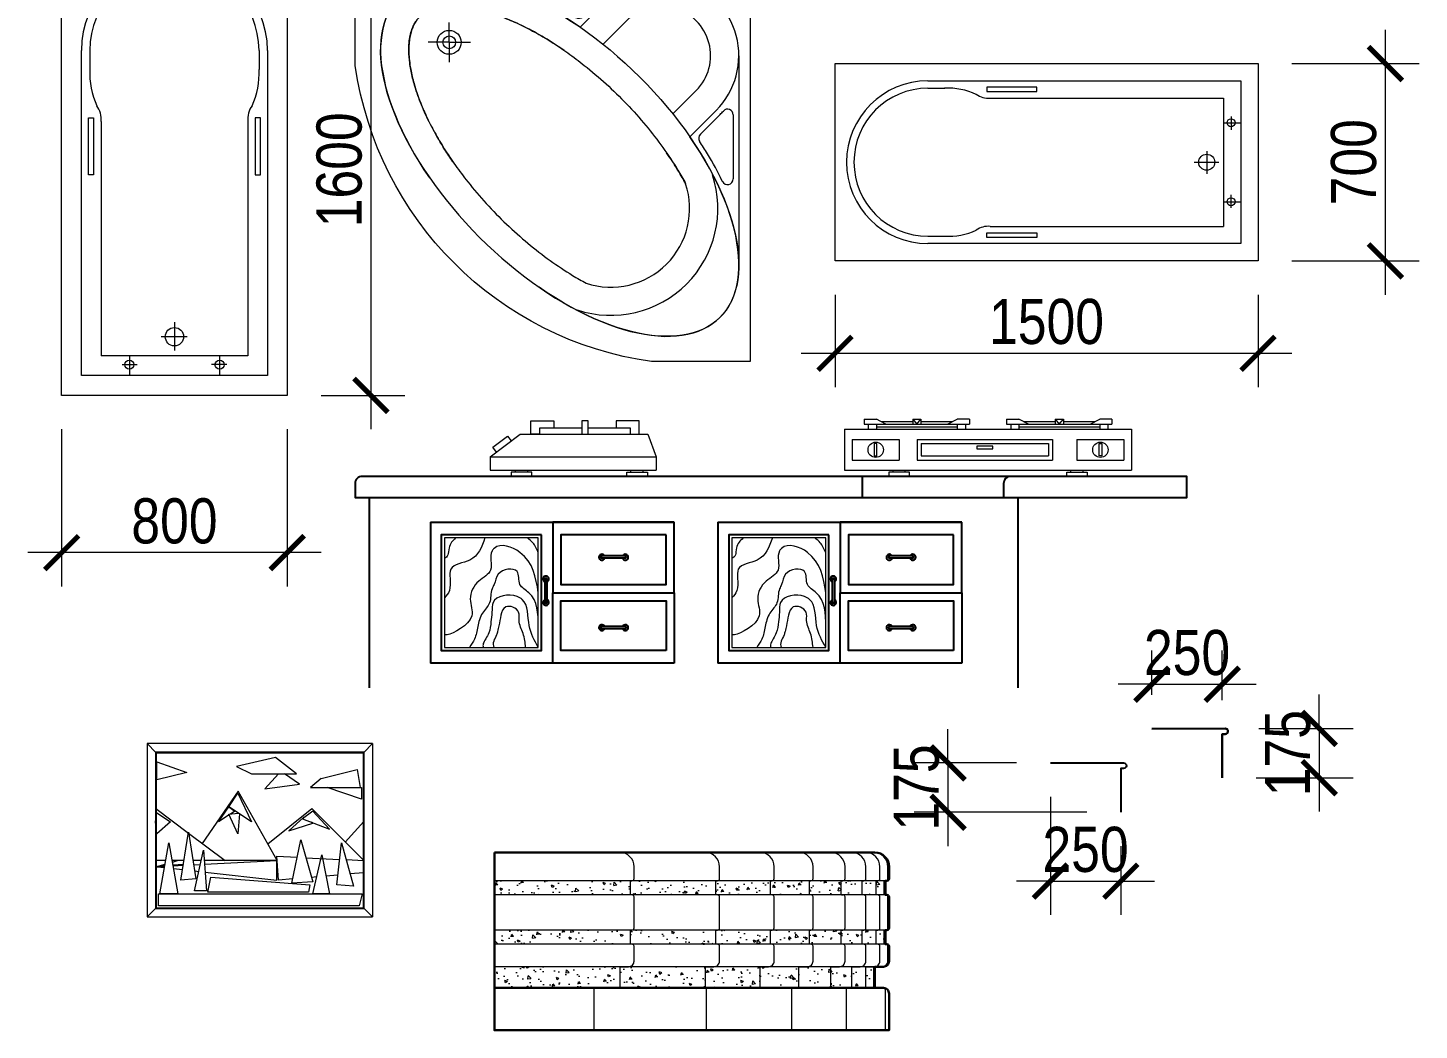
# Model space of a CAD drawing. Header units: millimetres. Extents: x -37049 to 129367, y 25385 to 90033.
# Drawn here: x 34751 to 39685, y 38964 to 42520 of the extents above; entities that cross this region are included whole.
import ezdxf

# ---------------------------------------------------------------- set-up
doc = ezdxf.new("R2010")
doc.units = ezdxf.units.MM
doc.header["$MEASUREMENT"] = 0
for name, color, linetype, lineweight in [('NMANH1', 45, 'Continuous', 9), ('NSMANH1', 44, 'Continuous', 5), ('NSMANH2', 75, 'Continuous', 5), ('NTBI', 150, 'Continuous', 20), ('NTHAY1', 61, 'Continuous', 25), ('NTHAY2', 51, 'Continuous', 25), ('NTHAY3', 41, 'Continuous', 25), ('NVDUNG', 143, 'Continuous', 13)]:
    doc.layers.add(name, color=color, linetype=linetype, lineweight=lineweight)
doc.styles.add('AVO', font='vhelvcn.ttf')
doc.dimstyles.new('100', dxfattribs={"dimscale": 0, "dimtxt": 160, "dimasz": 120, "dimexe": 120, "dimexo": 120, "dimgap": 30, "dimtad": 1, "dimdec": 0, "dimzin": 0, "dimdsep": 46, "dimtxsty": 'AVO', "dimblk1": 'ARCHTICK', "dimblk2": 'ARCHTICK', "dimsah": 1, "dimcen": -2, "dimdle": 120, "dimclrd": 256, "dimclre": 256, "dimclrt": 7, "dimadec": 0, "dimazin": 0, "dimtfac": 1, "dimtdec": 0, "dimtix": 1, "dimtmove": 2, "dimatfit": 3, "dimldrblk": 'ARCHTICK', "dimfxl": 0, "dimtolj": 1, "dimtzin": 0, "dimlwd": 0, "dimlwe": 0, "dimarcsym": 0})

# ---------------------------------------------------------------- blocks, each defined once
blk = doc.blocks.new('A$C59DD2A83')
at = {"layer": 'NVDUNG', "color": 1, "linetype": 'ByBlock'}
for p, q in [((0, 614.4), (0, 0)), ((798.7, 614.4), (0, 614.4)), ((0, 614.4), (30.7, 583.6)), ((768, 583.6), (798.7, 614.4)), ((798.7, 614.4), (798.7, 0)), ((290.1, 390.4), (322, 438.2)), ((322, 438.2), (369.8, 337.2)), ((29.7, 337.2), (34.9, 369.1)), ((34.9, 369.1), (82.8, 337.2)), ((252.9, 337.2), (290.1, 390.4)), ((291.1, 361.5), (252.9, 337.2)), ((369.8, 337.2), (290.1, 390.4)), ((290.1, 390.4), (311.4, 374.4)), ((290.1, 363.8), (322.9, 368.4)), ((322, 294.7), (290.1, 363.8)), ((311.4, 374.4), (296, 364.6)), ((327, 365.7), (322, 294.7)), ((555.9, 353.1), (502.7, 305.3)), ((587.7, 374.4), (550.5, 347.8)), ((550.5, 347.8), (646.2, 310.6)), ((555.9, 353.1), (556.7, 352.2)), ((646.2, 310.6), (587.7, 374.4)), ((34.9, 294.7), (29.7, 337.2)), ((82.8, 337.2), (34.9, 294.7)), ((502.7, 305.3), (587.7, 331.9)), ((587.7, 331.9), (582.5, 335.4)), ((30.7, 30.7), (0, 0)), ((0, 0), (798.7, 0)), ((798.7, 0), (768, 30.7))]:
    blk.add_line(p, q, dxfattribs=at)
at = {"layer": 'NVDUNG', "linetype": 'ByBlock'}
for p, q in [((30.7, 30.7), (30.7, 583.6)), ((577.1, 114), (571.8, 87.4)), ((109.4, 82.1), (45.6, 82.1)), ((646.2, 82.1), (587.7, 82.1)), ((768, 30.7), (30.7, 30.7))]:
    blk.add_line(p, q, dxfattribs=at)
at = {"layer": 'NVDUNG', "linetype": 'ByBlock', "lineweight": 25}
for p, q in [((30.7, 583.6), (30.7, 30.7)), ((30.7, 583.6), (768, 583.6)), ((768, 583.6), (30.7, 583.6)), ((768, 30.7), (768, 583.6)), ((30.7, 30.7), (768, 30.7))]:
    blk.add_line(p, q, dxfattribs=at)
at = {"layer": 'NVDUNG', "color": 6, "linetype": 'ByBlock', "lineweight": 0}
for p, q in [((34, 549.8), (140.3, 512.6)), ((34, 486), (34, 549.8)), ((454.8, 565.7), (316.7, 533.8)), ((529.3, 507.2), (454.8, 565.7)), ((140.3, 512.6), (34, 486)), ((316.7, 533.8), (369.8, 507.2)), ((369.8, 507.2), (529.3, 507.2)), ((465.5, 507.2), (417.6, 454.1)), ((539.9, 470.1), (486.8, 507.2)), ((616.8, 491.3), (744.3, 523.2)), ((744.3, 523.2), (755, 459.4)), ((417.6, 454.1), (539.9, 470.1)), ((616.8, 491.3), (579.6, 459.4)), ((579.6, 459.4), (760.3, 459.4)), ((760.3, 416.9), (638.1, 459.4)), ((760.3, 459.4), (760.3, 416.9))]:
    blk.add_line(p, q, dxfattribs=at)
at = {"layer": 'NVDUNG', "color": 4, "linetype": 'ByBlock'}
for p, q in [((322.6, 445.4), (195.4, 260.4)), ((460.8, 199.7), (322.6, 445.4)), ((30.7, 384), (146.2, 297.4)), ((427.5, 259), (583.7, 384)), ((583.7, 384), (768, 199.7)), ((147.1, 296.6), (276.5, 199.7)), ((702.9, 264.7), (768, 337.9))]:
    blk.add_line(p, q, dxfattribs=at)
at = {"layer": 'NVDUNG', "color": 3, "linetype": 'ByBlock'}
for p, q in [((120, 129.9), (146.6, 300)), ((146.6, 300), (173.1, 135.2)), ((45.6, 82.1), (77.4, 262.8)), ((77.4, 262.8), (109.4, 82.1)), ((513.3, 119.3), (545.2, 273.4)), ((545.2, 273.4), (587.7, 124.6)), ((672.8, 114), (688.8, 262.8)), ((688.8, 262.8), (731.3, 108.6)), ((66.3, 199.7), (30.7, 199.7)), ((130.9, 199.7), (88.6, 199.7)), ((89.5, 194.5), (108, 199.7)), ((191.6, 199.7), (162.8, 199.7)), ((167.8, 92.7), (199.8, 236.2)), ((199.8, 236.2), (210.3, 92.7)), ((461.1, 199.7), (202.5, 199.7)), ((460.2, 199), (203.5, 185.5)), ((465.5, 129.9), (460.2, 214.9)), ((460.2, 214.9), (532.4, 211.4)), ((460.2, 129.9), (460.2, 199)), ((563.4, 209.9), (682.5, 204)), ((587.7, 82.1), (619.6, 220.3)), ((619.6, 220.3), (646.2, 82.1)), ((705.3, 202.9), (768, 199.8)), ((29.7, 177.7), (64.1, 187.4)), ((62.9, 180.6), (29.7, 177.7)), ((62.7, 178.9), (34.9, 177.7)), ((34.9, 177.7), (61.9, 174.7)), ((128.8, 186.3), (91.5, 183.1)), ((128.1, 181.8), (92, 180.2)), ((93.7, 171.1), (125.9, 167.5)), ((188.3, 184.7), (165.4, 183.5)), ((168.7, 162.7), (183, 161.1)), ((205.5, 158.5), (460.2, 129.9)), ((676.5, 148.4), (634.2, 144.7)), ((768.5, 156.5), (719.3, 152.1)), ((173.1, 135.2), (120, 129.9)), ((516.5, 134.4), (465.5, 129.9)), ((587.7, 124.6), (513.3, 119.3)), ((601.5, 141.8), (583.3, 140.2)), ((731.3, 108.6), (672.8, 114)), ((210.3, 92.7), (167.8, 92.7))]:
    blk.add_line(p, q, dxfattribs=at)
at = {"layer": 'NVDUNG', "color": 2, "linetype": 'ByBlock'}
for p, q in [((215.7, 87.4), (226.3, 140.5)), ((226.3, 140.5), (577.1, 114)), ((40.2, 82.1), (763.2, 82.1)), ((40.2, 39.6), (40.2, 82.1)), ((571.8, 87.4), (215.7, 87.4)), ((763.2, 82.1), (752.5, 39.6)), ((752.5, 39.6), (40.2, 39.6))]:
    blk.add_line(p, q, dxfattribs=at)
blk = doc.blocks.new('A$C42F654D4')
at = {"layer": 'NTBI', "color": 8, "lineweight": 9}
for p, q in [((70, 70), (70, 1223.3)), ((100, 1223.3), (100, 1155.7)), ((700, 1223.3), (700, 1155.7)), ((730, 1223.3), (730, 70)), ((140, 971.3), (140, 140)), ((660, 971.3), (660, 140)), ((400, 259.1), (400, 159)), ((444.9, 207.9), (353.1, 207.9)), ((660, 140), (140, 140)), ((214.8, 109.2), (268.1, 109.2)), ((240, 141.8), (240, 72.1)), ((585.2, 109.2), (531.9, 109.2)), ((560, 141.8), (560, 72.1)), ((730, 70), (70, 70))]:
    blk.add_line(p, q, dxfattribs=at)
at = {"layer": 'NTBI'}
blk.add_lwpolyline([(0, 1600), (800, 1600), (800, 0), (0, 0)], close=True, dxfattribs=at)
at = {"layer": 'NTBI', "color": 8, "lineweight": 9}
for points in [[(95.1, 984.3), (113.2, 984.3), (113.2, 782.8), (95.1, 782.8)], [(704.9, 984.3), (686.8, 984.3), (686.8, 782.8), (704.9, 782.8)]]:
    blk.add_lwpolyline(points, close=True, dxfattribs=at)
for centre, radius in [((400, 207.9), 32.5), ((240, 109.2), 16.2), ((560, 109.2), 16.2)]:
    blk.add_circle(centre, radius, dxfattribs=at)
for centre, radius, start, end in [((400, 1223.3), 330, 0, 180), ((400, 1223.3), 300, 0, 180), ((366, 1140.7), 266.4, 176.7919, 205.1276), ((434, 1140.7), 266.4, 334.8724, 3.2081), ((55, 978.6), 85.3, 355.1109, 35.073), ((745, 978.6), 85.3, 144.927, 184.8891)]:
    blk.add_arc(centre, radius, start, end, dxfattribs=at)
blk = doc.blocks.new('A$C3689792C')
at = {"layer": 'NMANH1'}
blk.add_arc((1050, 0), 0.000000000264, 261.647, 277.9072, dxfattribs=at)
at = {"layer": 'NTBI', "color": 8, "lineweight": 9}
for p, q in [((1085.4, 1360.2), (337.1, 1360.2)), ((875.8, 1340.2), (648.1, 1340.2)), ((877.1, 1293.8), (806.9, 1223.7)), ((891.2, 1279.7), (797.7, 1186.2)), ((333.1, 1132.7), (333.1, 1203.6)), ((961.9, 1209), (878.7, 1125.8)), ((333.1, 1132.7), (258.1, 1132.7)), ((333.1, 1132.7), (333.1, 1061.8)), ((333.1, 1132.7), (408.2, 1132.7)), ((1360.2, 1085.4), (1360.2, 337.1)), ((1209, 961.9), (1125.8, 878.7)), ((1279.7, 891.2), (1186.2, 797.7)), ((1293.8, 877.1), (1223.7, 806.9)), ((1340.2, 875.8), (1340.2, 648.1))]:
    blk.add_line(p, q, dxfattribs=at)
at = {"layer": 'NTBI'}
blk.add_lwpolyline([(1400, 0), (1050, 0, -0.333333), (0, 1050), (0, 1400), (1400, 1400)], format="xyb", close=True, dxfattribs=at)
at = {"layer": 'NTBI', "color": 8, "lineweight": 9}
for radius in [42.5, 22.5]:
    blk.add_circle((333.1, 1132.7), radius, dxfattribs=at)
for centre, radius, start, end in [((648.1, 1320.2), 20, 90, 244.3602), ((875.8, 1320.2), 20, 311.7725, 90), ((1085.4, 1085.4), 274.7, 315, 135), ((1085.4, 1085.4), 294.7, 131.7725, 135), ((1085.4, 1085.4), 174.7, 315, 135), ((792.7, 1237.8), 20, 236.6631, 315), ((1085.4, 1085.4), 294.7, 315, 318.2275), ((1320.2, 875.8), 20, 0, 138.2275), ((1237.8, 792.7), 20, 135, 213.3369), ((906.6, 543.4), 379.1, 251.6444, 18.3556), ((1320.2, 648.1), 20, 205.6398, 0), ((906.6, 543.4), 279.1, 251.6444, 18.3556)]:
    blk.add_arc(centre, radius, start, end, dxfattribs=at)
blk.add_ellipse((725, 725), major_axis=(-568.1, 568.2), ratio=0.5, start_param=5.061327, end_param=10.646648, dxfattribs=at)
at = {"layer": 'NTBI', "color": 8, "lineweight": 9, "extrusion": (0, 0, -1)}
blk.add_ellipse((725, 725), major_axis=(-568.1, 568.2), ratio=0.5, start_param=5.061327, end_param=10.646648, dxfattribs=at)
at = {"layer": 'NTBI', "color": 8, "lineweight": 9}
for points, knots in [([(639.4, 1302.1), (639.8, 1301.9), (640.2, 1301.7), (672.7, 1286.1), (705.1, 1268.5), (752.2, 1240.1), (767, 1230.8), (781.8, 1221.1)], [7.2414001, 7.2414001, 7.2414001, 7.2414001, 7.2433901, 7.2433901, 7.3935718, 7.3935718, 7.4624342, 7.4624342, 7.4624342, 7.4624342]), ([(740.8, 1104), (726.5, 1113.8), (712.3, 1123.3), (674, 1147.6), (650, 1161.6), (602.5, 1186.9), (579.1, 1198.3), (533.4, 1218.2), (511, 1226.7), (471.8, 1239.6), (454.6, 1244.4), (421.6, 1252.1), (405.8, 1255), (375.8, 1258.9), (361.7, 1260), (338.1, 1260.3), (328.3, 1260), (309.9, 1258.3), (301.4, 1257), (285.7, 1253.7), (278.5, 1251.7), (266.3, 1247.4), (261.2, 1245.3), (251.8, 1240.6), (247.5, 1238.1), (239.5, 1232.8), (235.9, 1230), (229, 1224), (225.8, 1220.8), (219.8, 1213.9), (217, 1210.2), (211.7, 1202.2), (209.2, 1197.9), (204.6, 1188.4), (202.4, 1183.3), (198.6, 1172.2), (196.8, 1166.2), (193.9, 1153.3), (192.6, 1146.4), (190.8, 1131.6), (190.2, 1123.8), (189.7, 1107.2), (189.8, 1098.5), (190.7, 1080.2), (191.6, 1070.6), (194.1, 1050.8), (195.8, 1040.5), (201, 1014.1), (205, 997.5), (215.1, 963.2), (221.1, 945.4), (235.1, 909), (243, 890.4), (260.7, 852.5), (270.4, 833.3), (291.8, 794.4), (303.3, 774.8), (328, 735.5), (341.2, 715.9), (369, 676.6), (383.7, 657.1), (419.8, 611.7), (441.7, 585.9), (487.6, 535.7), (511.5, 511.2), (560.9, 464.1), (586.3, 441.4), (638, 398.4), (664.3, 378), (717.3, 340), (744, 322.3), (786.6, 296.4), (802.7, 287.1), (818.7, 278.5)], [5.061327, 5.061327, 5.061327, 5.061327, 5.134263, 5.134263, 5.257353, 5.257353, 5.380443, 5.380443, 5.503533, 5.503533, 5.604849, 5.604849, 5.706164, 5.706164, 5.80748, 5.80748, 5.887682, 5.887682, 5.967884, 5.967884, 6.048086, 6.048086, 6.115474, 6.115474, 6.182862, 6.182862, 6.25025, 6.25025, 6.317638, 6.317638, 6.385026, 6.385026, 6.452414, 6.452414, 6.519802, 6.519802, 6.58719, 6.58719, 6.654578, 6.654578, 6.721966, 6.721966, 6.789354, 6.789354, 6.856742, 6.856742, 6.92413, 6.92413, 7.024637, 7.024637, 7.125145, 7.125145, 7.225652, 7.225652, 7.326159, 7.326159, 7.426667, 7.426667, 7.527174, 7.527174, 7.627681, 7.627681, 7.763631, 7.763631, 7.899581, 7.899581, 8.03553, 8.03553, 8.17148, 8.17148, 8.307429, 8.307429, 8.390181, 8.390181, 8.390181, 8.390181]), ([(346, 709.2), (336.1, 723.4), (326.7, 737.7), (302.4, 776), (288.4, 800), (263, 847.5), (251.7, 870.9), (231.8, 916.6), (223.3, 939), (210.4, 978.2), (205.6, 995.4), (197.9, 1028.4), (195, 1044.2), (191, 1074.1), (190, 1088.3), (189.7, 1111.9), (190, 1121.7), (191.7, 1140.1), (193, 1148.6), (196.3, 1164.3), (198.3, 1171.5), (202.6, 1183.7), (204.7, 1188.7), (209.4, 1198.2), (211.9, 1202.5), (217.2, 1210.5), (220, 1214.1), (226, 1221), (229.2, 1224.2), (236.1, 1230.2), (239.8, 1233), (247.8, 1238.3), (252.1, 1240.8), (261.6, 1245.4), (266.7, 1247.6), (277.8, 1251.4), (283.8, 1253.2), (296.7, 1256.1), (303.6, 1257.3), (318.4, 1259.2), (326.2, 1259.8), (342.8, 1260.3), (351.5, 1260.2), (369.8, 1259.3), (379.3, 1258.4), (399.2, 1255.9), (409.5, 1254.2), (435.9, 1249), (452.5, 1244.9), (486.8, 1234.9), (504.6, 1228.9), (541, 1214.9), (559.6, 1207), (597.5, 1189.3), (616.7, 1179.5), (655.6, 1158.2), (675.2, 1146.7), (714.5, 1122), (734.1, 1108.8), (773.3, 1081), (792.9, 1066.3), (838.3, 1030.2), (864.1, 1008.3), (914.3, 962.4), (938.8, 938.5), (985.9, 889.1), (1008.6, 863.7), (1051.6, 812), (1072, 785.7), (1110, 732.7), (1127.7, 706), (1153.6, 663.4), (1162.9, 647.3), (1171.5, 631.3)], [5.061327, 5.061327, 5.061327, 5.061327, 5.134263, 5.134263, 5.257353, 5.257353, 5.380443, 5.380443, 5.503533, 5.503533, 5.604849, 5.604849, 5.706164, 5.706164, 5.80748, 5.80748, 5.887682, 5.887682, 5.967884, 5.967884, 6.048086, 6.048086, 6.115474, 6.115474, 6.182862, 6.182862, 6.25025, 6.25025, 6.317638, 6.317638, 6.385026, 6.385026, 6.452414, 6.452414, 6.519802, 6.519802, 6.58719, 6.58719, 6.654578, 6.654578, 6.721966, 6.721966, 6.789354, 6.789354, 6.856742, 6.856742, 6.92413, 6.92413, 7.024637, 7.024637, 7.125145, 7.125145, 7.225652, 7.225652, 7.326159, 7.326159, 7.426667, 7.426667, 7.527174, 7.527174, 7.627681, 7.627681, 7.763631, 7.763631, 7.899581, 7.899581, 8.03553, 8.03553, 8.17148, 8.17148, 8.307429, 8.307429, 8.390181, 8.390181, 8.390181, 8.390181]), ([(1171.5, 631.3), (1163.5, 646.1), (1155, 661.1), (1134.3, 695.3), (1121.9, 714.6), (1107.1, 736.2), (1105.6, 738.5), (1104, 740.8)], [10.4593697, 10.4593697, 10.4593697, 10.4593697, 10.5362047, 10.5362047, 10.6349517, 10.6349517, 10.6466484, 10.6466484, 10.6466484, 10.6466484]), ([(1302.1, 639.4), (1301.9, 639.8), (1301.7, 640.2), (1286.1, 672.7), (1268.5, 705.1), (1240.1, 752.2), (1230.8, 767), (1221.1, 781.8)], [7.2414001, 7.2414001, 7.2414001, 7.2414001, 7.2433901, 7.2433901, 7.3935718, 7.3935718, 7.4624342, 7.4624342, 7.4624342, 7.4624342])]:
    blk.add_open_spline(points, degree=3, knots=knots, dxfattribs=at)
blk = doc.blocks.new('A$C59837BF3')
at = {"layer": 'NTHAY2'}
for p, q in [((38, 582), (38, 70)), ((88, 582), (88, 70))]:
    blk.add_line(p, q, dxfattribs=at)
for centre, radius, start, end in [((65, 592), 65, 290.9204, 245.6594), ((63, 582), 25, 0, 180), ((65, 65), 65, 114.3406, 69.0796), ((63, 70), 25, 180, 0)]:
    blk.add_arc(centre, radius, start, end, dxfattribs=at)
blk = doc.blocks.new('A$C08FD178C')
at = {"layer": 'NMANH1', "elevation": -38420.8}
blk.add_lwpolyline([(765.5, 888.2), (99.5, 888.2), (99.5, 111.9), (765.5, 111.9)], close=True, dxfattribs=at)
at = {"layer": 'NSMANH1'}
for points in [[(179, 888.2, -38420.8), (132, 817.2, -38377.5), (124.2, 767.7, -38377.5), (99.5, 744.2, -38420.8)], [(387.1, 888.2, -38420.8), (280, 731.1, -38377.5), (145.1, 665.9, -38377.5), (139.8, 600.7, -38377.5), (134.6, 514.6, -38377.5), (99.5, 462.5, -38420.8)], [(765.5, 783.3, -38420.8), (726.9, 853.7, -38377.5), (687.8, 888.2, -38420.8)], [(765.5, 500.1, -38420.8), (635.5, 785.9, -38377.5), (452.3, 814.6, -38377.5), (437.6, 796.4, -38377.5), (427.2, 660.7, -38377.5), (343.6, 582.5, -38377.5), (282.6, 454.7, -38377.5), (293.1, 334.7, -38377.5), (119, 201.6, -38377.5), (99.5, 201.6, -38420.8)], [(765.5, 259, -38420.8), (698.2, 499, -38377.5), (635.5, 559, -38377.5), (614.7, 650.3, -38377.5), (481, 632, -38377.5), (452.3, 559, -38377.5), (437.6, 527.7, -38377.5), (419.4, 428.6, -38377.5), (369.8, 355.5, -38377.5), (335.8, 259, -38377.5), (312.3, 170.3, -38420.8), (277.4, 111.9, -38420.8)], [(765.5, 111.9, -38420.8), (700.8, 266.8, -38377.5), (651.2, 452, -38377.5), (614.7, 472.9, -38377.5), (444.4, 431.2, -38377.5), (436.6, 360.7, -38377.5), (429.8, 292.9, -38377.5), (414.1, 214.7, -38377.5), (375, 139, -38377.5), (375, 111.9, -38420.8)], [(674.9, 111.9, -38420.8), (657.4, 210.9, -38377.5), (629.3, 303.8, -38377.5), (625.8, 361.7, -38377.5), (534.2, 398.7, -38377.4), (500.3, 340.6, -38377.5), (486.3, 265.3, -38377.5), (476.3, 224.9, -38377.5), (469.9, 200.4, -38377.5), (448.9, 156.6, -38377.5), (448.9, 111.9, -38420.8)]]:
    blk.add_spline(points, degree=3, dxfattribs=at)
at = {"layer": 'NTHAY2'}
for p, q in [((0, 1000, -33211.4), (0, 0, -1476.2)), ((0, 1000, -38377.5), (1730, 1000, -38377.5)), ((1730, 0, -38377.5), (0, 0, -38377.5))]:
    blk.add_line(p, q, dxfattribs=at)
for points, elevation in [([(1730, 1000), (867.8, 1000), (867.8, 500), (1730, 500)], -38377.5), ([(788.1, 910.8), (76.9, 910.8), (76.9, 89.3), (788.1, 89.3)], -38420.8), ([(1672.3, 910.8), (925.5, 910.8), (925.5, 557.7), (1672.3, 557.7)], -38377.5), ([(1730, 0), (867.8, 0), (867.8, 500), (1730, 500)], -38377.5), ([(1672.3, 89.3), (925.5, 89.3), (925.5, 442.3), (1672.3, 442.3)], -38377.5)]:
    blk.add_lwpolyline(points, close=True, dxfattribs=dict(at, elevation=elevation))
at = {"layer": 'NTHAY2', "xscale": 0.3166109301673714, "yscale": 0.3166109301673714, "zscale": 0.3166109301648248, "rotation": 270}
for p in [(1195.6, 772.3, -38377.5), (1195.6, 272.3, -38377.5)]:
    blk.add_blockref('A$C59837BF3', p, dxfattribs=at)
at = {"layer": 'NTHAY2', "xscale": 0.3166109301382676, "yscale": 0.3166109301673714, "zscale": 0.3166109301648248}
blk.add_blockref('A$C59837BF3', (799, 410.2, -38420.8), dxfattribs=at)
blk = doc.blocks.new('bg')
at = {"layer": 'NVDUNG'}
for p, q in [((46423.8, 38746.8), (46423.8, 38716.8)), ((46423.8, 38746.8), (46495.6, 38746.8)), ((46423.8, 38746.8), (46495.6, 38746.8)), ((46423.8, 38716.8), (46551.5, 38716.8)), ((46447.8, 38716.8), (46447.8, 38686.8)), ((46551.5, 38716.8), (46495.6, 38746.8)), ((46495.6, 38716.8), (46495.6, 38686.8)), ((46495.6, 38701.8), (46968.7, 38701.8)), ((46523.6, 38731.8), (46708.2, 38731.8)), ((46551.5, 38716.8), (46912.8, 38716.8)), ((46708.2, 38746.8), (46708.2, 38716.8)), ((46708.2, 38746.8), (46756.2, 38746.8)), ((46708.2, 38746.8), (46732.2, 38716.8)), ((46732.2, 38716.8), (46756.2, 38746.8)), ((46756.2, 38746.8), (46756.2, 38716.8)), ((46756.2, 38731.8), (46940.8, 38731.8)), ((46912.8, 38716.8), (46968.7, 38746.8)), ((46912.8, 38716.8), (47040.5, 38716.8)), ((47040.5, 38746.8), (46968.7, 38746.8)), ((47040.5, 38746.8), (46968.7, 38746.8)), ((46968.7, 38716.8), (46968.7, 38686.8)), ((47016.5, 38716.8), (47016.5, 38686.8)), ((47040.5, 38746.8), (47040.5, 38716.8)), ((47258.1, 38746.8), (47258.1, 38716.8)), ((47258.1, 38746.8), (47329.9, 38746.8)), ((47258.1, 38746.8), (47329.9, 38746.8)), ((47258.1, 38716.8), (47385.8, 38716.8)), ((47282.1, 38716.8), (47282.1, 38686.8)), ((47385.8, 38716.8), (47329.9, 38746.8)), ((47329.9, 38716.8), (47329.9, 38686.8)), ((47329.9, 38701.8), (47803, 38701.8)), ((47357.8, 38731.8), (47542.4, 38731.8)), ((47385.8, 38716.8), (47747.1, 38716.8)), ((47542.4, 38746.8), (47542.4, 38716.8)), ((47542.4, 38746.8), (47590.4, 38746.8)), ((47542.4, 38746.8), (47566.4, 38716.8)), ((47566.4, 38716.8), (47590.4, 38746.8)), ((47590.4, 38746.8), (47590.4, 38716.8)), ((47590.4, 38731.8), (47775, 38731.8)), ((47747.1, 38716.8), (47803, 38746.8)), ((47747.1, 38716.8), (47874.8, 38716.8)), ((47874.8, 38746.8), (47803, 38746.8)), ((47874.8, 38746.8), (47803, 38746.8)), ((47803, 38716.8), (47803, 38686.8)), ((47850.8, 38716.8), (47850.8, 38686.8)), ((47874.8, 38746.8), (47874.8, 38716.8)), ((46309.3, 38686.8), (46309.3, 38446.8)), ((46309.3, 38686.8), (47989.3, 38686.8)), ((46354.3, 38626.8), (46629, 38626.8)), ((46354.3, 38626.8), (46354.3, 38506.8)), ((46495.6, 38686.8), (46968.7, 38686.8)), ((46629, 38626.8), (46629, 38506.8)), ((46734.7, 38626.8), (47527, 38626.8)), ((46734.7, 38626.8), (46734.7, 38506.8)), ((47329.9, 38686.8), (47803, 38686.8)), ((47527, 38626.8), (47527, 38506.8)), ((47669.6, 38626.8), (47944.3, 38626.8)), ((47669.6, 38626.8), (47669.6, 38506.8)), ((47944.3, 38626.8), (47944.3, 38506.8)), ((47989.3, 38686.8), (47989.3, 38446.8)), ((46758.7, 38602.8), (47503, 38602.8)), ((46758.7, 38602.8), (46758.7, 38530.8)), ((46758.7, 38530.8), (47503, 38530.8)), ((47503, 38602.8), (47503, 38530.8)), ((46309.3, 38446.8), (47989.3, 38446.8)), ((46354.3, 38506.8), (46629, 38506.8)), ((46593, 38434.8), (46593, 38446.8)), ((46665, 38434.8), (46665, 38446.8)), ((46734.7, 38506.8), (47527, 38506.8)), ((47633.6, 38434.8), (47633.6, 38446.8)), ((47669.6, 38506.8), (47944.3, 38506.8)), ((47705.6, 38434.8), (47705.6, 38446.8))]:
    blk.add_line(p, q, dxfattribs=at)
for points in [[(46483.2, 38531.3), (46498.5, 38531.3), (46498.5, 38603.2), (46483.2, 38603.2)], [(47083.8, 38572.3), (47178, 38572.3), (47178, 38587.6), (47083.8, 38587.6)], [(47815.4, 38531.3), (47800.1, 38531.3), (47800.1, 38603.2), (47815.4, 38603.2)], [(46569, 38434.8), (46569, 38410.8), (46689, 38410.8), (46689, 38434.8)], [(47729.6, 38434.8), (47729.6, 38410.8), (47609.6, 38410.8), (47609.6, 38434.8)]]:
    blk.add_lwpolyline(points, close=True, dxfattribs=at)
for centre in [(46491.7, 38566.8), (47806.9, 38566.8)]:
    blk.add_circle(centre, 45, dxfattribs=at)
blk = doc.blocks.new('A$C230957A6')
at = {"layer": 'NVDUNG'}
for p, q in [((0, 69.8), (588.3, 69.8)), ((0, 69.8), (0, 21.8)), ((588.3, 69.8), (588.3, 21.8)), ((0, 21.8), (588.3, 21.8)), ((89.1, 14.5), (89.1, 21.8)), ((132.8, 14.5), (132.8, 21.8)), ((499.1, 14.5), (499.1, 21.8)), ((542.8, 14.5), (542.8, 21.8))]:
    blk.add_line(p, q, dxfattribs=at)
for points in [[(0, 69.8), (106.1, 149.9), (559.2, 149.9), (588.3, 69.8)], [(175.7, 149.9), (143.7, 149.9), (143.7, 196.9), (225.7, 196.9), (225.7, 172.2)], [(175.7, 149.9), (175.7, 172.2), (325.1, 172.2)], [(347, 172.2), (496.3, 172.2), (496.3, 149.9)], [(496.3, 149.9), (528.4, 149.9), (528.4, 196.9), (446.4, 196.9), (446.4, 172.2)], [(21.8, 86.3), (9.1, 103.1), (61.2, 142.4), (73.9, 125.6)]]:
    blk.add_lwpolyline(points, dxfattribs=at)
for points in [[(325.1, 149.9), (347, 149.9), (347, 196.9), (325.1, 196.9)], [(74.6, 14.5), (74.6, 0), (147.3, 0), (147.3, 14.5)], [(557.3, 14.5), (557.3, 0), (484.6, 0), (484.6, 14.5)]]:
    blk.add_lwpolyline(points, close=True, dxfattribs=at)
blk = doc.blocks.new('A$C3DE95E15')
at = {"layer": 'NTBI', "color": 8, "lineweight": 9}
for p, q in [((329.6, 638.7), (1438.8, 638.7)), ((329.6, 612.5), (388.8, 612.5)), ((1438.8, 638.7), (1438.8, 61.2)), ((550.1, 577.5), (1377.5, 577.5)), ((1377.5, 577.5), (1377.5, 122.5)), ((1404.5, 512.1), (1404.5, 465.4)), ((1375.9, 490), (1436.9, 490)), ((1273.3, 350), (1360.8, 350)), ((1318.1, 389.3), (1318.1, 309)), ((1375.9, 210), (1436.9, 210)), ((1404.5, 187.9), (1404.5, 234.6)), ((550.1, 122.5), (1377.5, 122.5)), ((329.6, 87.5), (388.8, 87.5)), ((1438.8, 61.2), (329.6, 61.2))]:
    blk.add_line(p, q, dxfattribs=at)
at = {"layer": 'NTBI'}
blk.add_lwpolyline([(0, 0), (0, 700), (1500, 700), (1500, 0)], close=True, dxfattribs=at)
at = {"layer": 'NTBI', "color": 8, "lineweight": 9}
for points in [[(538.8, 616.8), (538.8, 600.9), (715.1, 600.9), (715.1, 616.8)], [(538.8, 83.2), (538.8, 99.1), (715.1, 99.1), (715.1, 83.2)]]:
    blk.add_lwpolyline(points, close=True, dxfattribs=at)
for centre, radius in [((1404.5, 490), 14.2), ((1318.1, 350), 28.4), ((1404.5, 210), 14.2)]:
    blk.add_circle(centre, radius, dxfattribs=at)
for centre, radius, start, end in [((329.6, 350), 288.8, 90, 270), ((329.6, 350), 262.5, 90, 270), ((401.8, 379.7), 233.1, 64.8724, 93.2081), ((543.7, 651.9), 74.6, 234.927, 274.8891), ((401.8, 320.3), 233.1, 266.7919, 295.1276), ((543.7, 48.1), 74.6, 85.1109, 125.073)]:
    blk.add_arc(centre, radius, start, end, dxfattribs=at)
blk = doc.blocks.new('_ARCHTICK')
at = {"color": 0, "linetype": 'ByBlock', "const_width": 0.15}
blk.add_lwpolyline([(-0.5, -0.5), (0.5, 0.5)], dxfattribs=at)
blk = doc.blocks.new('*D487')
at = {"layer": 'DEFPOINTS', "color": 0}
for p in [(37613.8, 41693.1), (39113.8, 41693.1), (39113.8, 41365.5)]:
    blk.add_point(p, dxfattribs=at)
at = {"layer": 'NTHAY1', "lineweight": 0}
for p, q in [((37613.8, 41573.1), (37613.8, 41245.5)), ((39113.8, 41573.1), (39113.8, 41245.5)), ((37493.8, 41365.5), (39233.8, 41365.5))]:
    blk.add_line(p, q, dxfattribs=at)
at = {"layer": 'NTHAY1', "lineweight": 0, "xscale": 120, "yscale": 120, "zscale": 120}
for p, rotation in [((37613.8, 41365.5), 179.9999999999985), ((39113.8, 41365.5), 359.9999999999985)]:
    blk.add_blockref('_ARCHTICK', p, dxfattribs=dict(at, rotation=rotation))
at = {"layer": 'NTHAY1', "color": 7, "insert": (38363.8, 41477.2), "char_height": 160, "attachment_point": 5, "style": 'AVO'}
blk.add_mtext('\\A1;1500', dxfattribs=at)
blk = doc.blocks.new('*D488')
at = {"layer": 'DEFPOINTS', "color": 0}
for p in [(39113.8, 42393.1), (39565.4, 42393.1), (39113.8, 41693.1)]:
    blk.add_point(p, dxfattribs=at)
at = {"layer": 'NTHAY1', "lineweight": 0}
for p, q in [((39565.4, 41573.1), (39565.4, 42513.1)), ((39233.8, 42393.1), (39685.4, 42393.1)), ((39233.8, 41693.1), (39685.4, 41693.1))]:
    blk.add_line(p, q, dxfattribs=at)
at = {"layer": 'NTHAY1', "lineweight": 0, "xscale": 120, "yscale": 120, "zscale": 120}
for p, rotation in [((39565.4, 42393.1), 89.99999999999847), ((39565.4, 41693.1), 269.9999999999985)]:
    blk.add_blockref('_ARCHTICK', p, dxfattribs=dict(at, rotation=rotation))
at = {"layer": 'NTHAY1', "color": 7, "insert": (39453.7, 42043.1), "char_height": 160, "attachment_point": 5, "rotation": 90, "style": 'AVO'}
blk.add_mtext('\\A1;700', dxfattribs=at)
blk = doc.blocks.new('*D489')
at = {"layer": 'DEFPOINTS', "color": 0}
for p in [(34871.1, 41216.1), (35671.1, 41216.1), (34871.1, 40658.2)]:
    blk.add_point(p, dxfattribs=at)
at = {"layer": 'NTHAY1', "lineweight": 0}
for p, q in [((34871.1, 41096.1), (34871.1, 40538.2)), ((35671.1, 41096.1), (35671.1, 40538.2)), ((35791.1, 40658.2), (34751.1, 40658.2))]:
    blk.add_line(p, q, dxfattribs=at)
at = {"layer": 'NTHAY1', "lineweight": 0, "xscale": 120, "yscale": 120, "zscale": 120}
for p, rotation in [((34871.1, 40658.2), 179.9999999999985), ((35671.1, 40658.2), 359.9999999999985)]:
    blk.add_blockref('_ARCHTICK', p, dxfattribs=dict(at, rotation=rotation))
at = {"layer": 'NTHAY1', "color": 7, "insert": (35271.1, 40769.9), "char_height": 160, "attachment_point": 5, "style": 'AVO'}
blk.add_mtext('\\A1;800', dxfattribs=at)
blk = doc.blocks.new('*D490')
at = {"layer": 'DEFPOINTS', "color": 0}
for p in [(35671.1, 42816.1), (35671.1, 41216.1), (35967.6, 41216.1)]:
    blk.add_point(p, dxfattribs=at)
at = {"layer": 'NTHAY1', "lineweight": 0}
for p, q in [((35967.6, 42936.1), (35967.6, 41096.1)), ((35791.1, 42816.1), (36087.6, 42816.1)), ((35791.1, 41216.1), (36087.6, 41216.1))]:
    blk.add_line(p, q, dxfattribs=at)
at = {"layer": 'NTHAY1', "lineweight": 0, "xscale": 120, "yscale": 120, "zscale": 120}
for p, rotation in [((35967.6, 42816.1), 89.99999999999848), ((35967.6, 41216.1), 269.9999999999985)]:
    blk.add_blockref('_ARCHTICK', p, dxfattribs=dict(at, rotation=rotation))
at = {"layer": 'NTHAY1', "color": 7, "insert": (35855.9, 42016.1), "char_height": 160, "attachment_point": 5, "rotation": 90, "style": 'AVO'}
blk.add_mtext('\\A1;1600', dxfattribs=at)
blk = doc.blocks.new('A$C5D7374B6')
at = {"layer": 'NSMANH2', "ltscale": 0.75}
h = blk.add_hatch(dxfattribs=at)
h.set_pattern_fill('AR-CONC', color=256, style=0)
h.set_pattern_definition([(130, (490209.06, -198439.96), (-182.18467, -15.939086), [19.05, -209.55]), (185, (490209.06, -198439.96), (35.242826, 191.05664), [15.24, -167.64]), (79.549, (490193.87, -198441.29), (-146.9425, 175.11669), [16.19, -178.09]), (133.8158, (490209.06, -198389.16), (-271.07904, -42.04233), [28.575, -314.325]), (83.3644, (490186.47, -198392.67), (-237.40423, 247.42556), [24.285, -267.135]), (188.816, (490209.06, -198389.16), (-237.4046, 247.42512), [22.86, -251.46]), (159, (490183.66, -198401.86), (-151.61488, -102.26552), [19.05, -209.55]), (214, (490183.66, -198401.86), (-61.80203, 184.187966), [15.24, -167.64]), (108.5486, (490171.02, -198410.38), (-213.41649, 81.92286), [16.19, -178.09]), (142.5, (490209.056, -198439.96), (-3.088603, 84.555039), [0, -165.608, 0, -170.18, 0, -168.275]), (172.5, (490209.06, -198439.96), (-66.819663, 100.180575), [0, -97.028, 0, -161.798, 0, -64.135]), (212.5, (490265.7, -198439.96), (-135.590595, -5.728744), [0, -63.5, 0, -198.12, 0, -262.89]), (222.5, (490291.1, -198439.96), (-148.129181, 25.42649), [0, -82.55, 0, -131.572, 0, -186.69])])
h.paths.add_polyline_path([(0, 960), (0, 1060), (2773.6, 1060), (2773.6, 960)])
h.paths.add_polyline_path([(0, 610), (0, 710), (2773.6, 710), (2773.6, 610)])
h.paths.add_polyline_path([(2699.8, 450), (2699.8, 300), (0, 300), (0, 450)])
h.paths.add_polyline_path([(1757, 160.2), (1060.6, 160.1), (1060.6, 408.6), (1757, 408.6)], flags=9)
at = {"layer": 'NSMANH1', "ltscale": 0.75}
for points in [[(891.2, 300), (891.2, 450), (951.2, 450, 0.414214), (991.2, 490), (991.2, 595, 0.414214), (976.2, 610), (964.9, 610), (964.9, 710), (976.2, 710, 0.414214), (991.2, 725), (991.2, 945, 0.414214), (976.2, 960), (964.9, 960), (964.9, 1060), (976.2, 1060, 0.414214), (991.2, 1075), (991.2, 1160, 0.414214), (891.2, 1260), (891.2, 1260)], [(1497, 300), (1497, 450), (1557, 450, 0.414214), (1597, 490), (1597, 595, 0.414214), (1582, 610), (1570.7, 610), (1570.7, 710), (1582, 710, 0.414214), (1597, 725), (1597, 945, 0.414214), (1582, 960), (1570.7, 960), (1570.7, 1060), (1582, 1060, 0.414214), (1597, 1075), (1597, 1160, 0.414214), (1497, 1260), (1497, 1260)], [(1884.4, 300), (1884.4, 450), (1944.4, 450, 0.414214), (1984.4, 490), (1984.4, 595, 0.414214), (1969.4, 610), (1958.1, 610), (1958.1, 710), (1969.4, 710, 0.414214), (1984.4, 725), (1984.4, 945, 0.414214), (1969.4, 960), (1958.1, 960), (1958.1, 1060), (1969.4, 1060, 0.414214), (1984.4, 1075), (1984.4, 1160, 0.414214), (1884.4, 1260), (1884.4, 1260)], [(2160.5, 300), (2160.5, 450), (2220.5, 450, 0.414214), (2260.5, 490), (2260.5, 595, 0.414214), (2245.5, 610), (2234.2, 610), (2234.2, 710), (2245.5, 710, 0.414214), (2260.5, 725), (2260.5, 945, 0.414214), (2245.5, 960), (2234.2, 960), (2234.2, 1060), (2245.5, 1060, 0.414214), (2260.5, 1075), (2260.5, 1160, 0.414214), (2160.5, 1260), (2160.5, 1260)], [(2387.1, 300), (2387.1, 450), (2447.1, 450, 0.414214), (2487.1, 490), (2487.1, 595, 0.414214), (2472.1, 610), (2460.9, 610), (2460.9, 710), (2472.1, 710, 0.414214), (2487.1, 725), (2487.1, 945, 0.414214), (2472.1, 960), (2460.9, 960), (2460.9, 1060), (2472.1, 1060, 0.414214), (2487.1, 1075), (2487.1, 1160, 0.414214), (2387.1, 1260), (2387.1, 1260)], [(2535.5, 300), (2535.5, 450), (2595.5, 450, 0.414214), (2635.5, 490), (2635.5, 595, 0.414214), (2620.5, 610), (2609.2, 610), (2609.2, 710), (2620.5, 710, 0.414214), (2635.5, 725), (2635.5, 945, 0.414214), (2620.5, 960), (2609.2, 960), (2609.2, 1060), (2620.5, 1060, 0.414214), (2635.5, 1075), (2635.5, 1160, 0.414214), (2535.5, 1260), (2535.5, 1260)], [(2634.4, 300), (2634.4, 450), (2694.4, 450, 0.414214), (2734.4, 490), (2734.4, 595, 0.414214), (2719.4, 610), (2708.1, 610), (2708.1, 710), (2719.4, 710, 0.414214), (2734.4, 725), (2734.4, 945, 0.414214), (2719.4, 960), (2708.1, 960), (2708.1, 1060), (2719.4, 1060, 0.414214), (2734.4, 1075), (2734.4, 1160, 0.414214), (2634.4, 1260), (2634.4, 1260)], [(2691.5, 300), (2691.5, 450), (2751.5, 450, 0.414214), (2791.5, 490), (2791.5, 595, 0.414214), (2776.5, 610), (2765.2, 610), (2765.2, 710), (2776.5, 710, 0.414214), (2791.5, 725), (2791.5, 945, 0.414214), (2776.5, 960), (2765.2, 960), (2765.2, 1060), (2776.5, 1060, 0.414214), (2791.5, 1075), (2791.5, 1160, 0.414214), (2691.5, 1260), (2691.5, 1260)]]:
    blk.add_lwpolyline(points, format="xyb", dxfattribs=at)
for points in [[(707.6, 0), (707.6, 300), (707.6, 300)], [(1504.5, 0), (1504.5, 300), (1504.5, 300)], [(2110.3, 0), (2110.3, 300), (2110.3, 300)], [(2497.7, 0), (2497.7, 300), (2497.7, 300)], [(2773.8, 0), (2773.8, 300), (2773.8, 300)]]:
    blk.add_lwpolyline(points, dxfattribs=at)
at = {"layer": 'NVDUNG', "ltscale": 0.75}
for p, q in [((2773.6, 1060), (0, 1060)), ((2773.6, 960), (0, 960)), ((2773.6, 710), (0, 710)), ((2773.6, 610), (0, 610)), ((2699.8, 450), (0, 450))]:
    blk.add_line(p, q, dxfattribs=at)
at = {"layer": 'NVDUNG', "lineweight": 30, "ltscale": 0.75}
for points in [[(0, 1260), (0, 0), (2799.8, 0), (2799.8, 260, 0.414214), (2759.8, 300), (0, 300)], [(2699.8, 300), (2699.8, 450), (2759.8, 450, 0.414214), (2799.8, 490), (2799.8, 595, 0.414214), (2784.8, 610), (2773.6, 610), (2773.6, 710), (2784.8, 710, 0.414214), (2799.8, 725), (2799.8, 945, 0.414214), (2784.8, 960), (2773.6, 960), (2773.6, 1060), (2784.8, 1060, 0.414214), (2799.8, 1075), (2799.8, 1160, 0.414214), (2699.8, 1260), (0, 1260)]]:
    blk.add_lwpolyline(points, format="xyb", dxfattribs=at)
blk = doc.blocks.new('*D564')
at = {"layer": 'DEFPOINTS', "color": 0}
for p in [(38987, 40191.2), (38737.3, 40033.7), (38987, 40014.6)]:
    blk.add_point(p, dxfattribs=at)
at = {"layer": 'NTHAY1', "lineweight": 0}
for p, q in [((38737.3, 40153.7), (38737.3, 40311.2)), ((38987, 40134.6), (38987, 40311.2)), ((38737.3, 40191.2), (38617.3, 40191.2)), ((38737.3, 40191.2), (38987, 40191.2)), ((38987, 40191.2), (39107, 40191.2))]:
    blk.add_line(p, q, dxfattribs=at)
at = {"layer": 'NTHAY1', "lineweight": 0, "xscale": 120, "yscale": 120, "zscale": 120}
for p, rotation in [((38737.3, 40191.2), 359.9999999999985), ((38987, 40191.2), 179.9999999999985)]:
    blk.add_blockref('_ARCHTICK', p, dxfattribs=dict(at, rotation=rotation))
at = {"layer": 'NTHAY1', "color": 7, "insert": (38862.2, 40302.9), "char_height": 160, "attachment_point": 5, "style": 'AVO'}
blk.add_mtext('\\A1;250', dxfattribs=at)
blk = doc.blocks.new('*D565')
at = {"layer": 'DEFPOINTS', "color": 0}
for p in [(38997, 40034.6), (38987, 39859.6), (39330.9, 39859.6)]:
    blk.add_point(p, dxfattribs=at)
at = {"layer": 'NTHAY1', "lineweight": 0}
for p, q in [((39330.9, 40034.6), (39330.9, 40154.6)), ((39117, 40034.6), (39450.9, 40034.6)), ((39330.9, 40034.6), (39330.9, 39859.6)), ((39107, 39859.6), (39450.9, 39859.6)), ((39330.9, 39859.6), (39330.9, 39739.6))]:
    blk.add_line(p, q, dxfattribs=at)
at = {"layer": 'NTHAY1', "lineweight": 0, "xscale": 120, "yscale": 120, "zscale": 120}
for p, rotation in [((39330.9, 40034.6), 269.9999999999985), ((39330.9, 39859.6), 89.99999999999847)]:
    blk.add_blockref('_ARCHTICK', p, dxfattribs=dict(at, rotation=rotation))
at = {"layer": 'NTHAY1', "color": 7, "insert": (39219.2, 39947.1), "char_height": 160, "attachment_point": 5, "rotation": 90, "style": 'AVO'}
blk.add_mtext('\\A1;175', dxfattribs=at)
blk = doc.blocks.new('*D566')
at = {"layer": 'DEFPOINTS', "color": 0}
for p in [(38377.5, 39912.6), (38014.4, 39737.6), (38627.2, 39737.6)]:
    blk.add_point(p, dxfattribs=at)
at = {"layer": 'NTHAY1', "lineweight": 0}
for p, q in [((38014.4, 39912.6), (38014.4, 40032.6)), ((38257.5, 39912.6), (37894.4, 39912.6)), ((38014.4, 39912.6), (38014.4, 39737.6)), ((38507.2, 39737.6), (37894.4, 39737.6)), ((38014.4, 39737.6), (38014.4, 39617.6))]:
    blk.add_line(p, q, dxfattribs=at)
at = {"layer": 'NTHAY1', "lineweight": 0, "xscale": 120, "yscale": 120, "zscale": 120}
for p, rotation in [((38014.4, 39912.6), 269.9999999999985), ((38014.4, 39737.6), 89.99999999999847)]:
    blk.add_blockref('_ARCHTICK', p, dxfattribs=dict(at, rotation=rotation))
at = {"layer": 'NTHAY1', "color": 7, "insert": (37902.7, 39825.1), "char_height": 160, "attachment_point": 5, "rotation": 90, "style": 'AVO'}
blk.add_mtext('\\A1;175', dxfattribs=at)
blk = doc.blocks.new('*D567')
at = {"layer": 'DEFPOINTS', "color": 0}
for p in [(38377.5, 39912.6), (38627.2, 39737.6), (38627.2, 39492.9)]:
    blk.add_point(p, dxfattribs=at)
at = {"layer": 'NTHAY1', "lineweight": 0}
for p, q in [((38377.5, 39792.6), (38377.5, 39372.9)), ((38627.2, 39617.6), (38627.2, 39372.9)), ((38377.5, 39492.9), (38257.5, 39492.9)), ((38377.5, 39492.9), (38627.2, 39492.9)), ((38627.2, 39492.9), (38747.2, 39492.9))]:
    blk.add_line(p, q, dxfattribs=at)
at = {"layer": 'NTHAY1', "lineweight": 0, "xscale": 120, "yscale": 120, "zscale": 120}
for p, rotation in [((38377.5, 39492.9), 359.9999999999985), ((38627.2, 39492.9), 179.9999999999985)]:
    blk.add_blockref('_ARCHTICK', p, dxfattribs=dict(at, rotation=rotation))
at = {"layer": 'NTHAY1', "color": 7, "insert": (38502.3, 39604.6), "char_height": 160, "attachment_point": 5, "style": 'AVO'}
blk.add_mtext('\\A1;250', dxfattribs=at)

msp = doc.modelspace()

# ---------------------------------------------------------------- linework, layer by layer
at = {"layer": 'NTHAY1', "lineweight": 30, "ltscale": 0.75}
msp.add_lwpolyline([(38737.3, 40033.7), (38997, 40034.6, -0.414214), (39007, 40024.6), (39007, 40024.6, -0.414214), (38997, 40014.6), (38987, 40014.6), (38987, 39859.6)], format="xyb", dxfattribs=at)
at = {"layer": 'NTHAY1', "ltscale": 0.75}
msp.add_lwpolyline([(38377.5, 39912.6), (38637.2, 39912.6, -0.414214), (38647.2, 39902.6), (38647.2, 39902.6, -0.414214), (38637.2, 39892.6), (38627.2, 39892.6), (38627.2, 39737.6)], format="xyb", dxfattribs=at)
at = {"layer": 'NTHAY3'}
for p, q in [((37710.3, 40928.7), (37710.3, 40853.7)), ((35961.8, 40853.7), (35961.8, 40178.7)), ((38261.5, 40853.7), (38261.5, 40178.7))]:
    msp.add_line(p, q, dxfattribs=at)
msp.add_lwpolyline([(38236.5, 40928.7), (35936.8, 40928.7, 0.414214), (35911.8, 40903.7), (35911.8, 40853.7), (38211.5, 40853.7)], format="xyb", dxfattribs=at)
msp.add_lwpolyline([(38211.5, 40853.7), (38861.5, 40853.7), (38861.5, 40928.7), (38236.5, 40928.7, 0.414214), (38211.5, 40903.7)], format="xyb", close=True, dxfattribs=at)

# ---------------------------------------------------------------- block references
at = {"layer": 'NTBI', "rotation": 359.9999999999985}
for name, p in [('A$C42F654D4', (34871.1, 41216.1)), ('A$C3689792C', (35912.5, 41335.7))]:
    msp.add_blockref(name, p, dxfattribs=at)
at = {"layer": 'NTHAY1', "ltscale": 0.75}
msp.add_blockref('A$C3DE95E15', (37613.8, 41693.1), dxfattribs=at)
at = {"layer": 'NTHAY1', "ltscale": 100, "xscale": 0.5, "yscale": 0.5, "zscale": 0.5, "rotation": 359.9999999999985}
msp.add_blockref('A$C5D7374B6', (36405.6, 38964.3), dxfattribs=at)
at = {"layer": 'NTHAY3', "xscale": 0.5, "yscale": 0.5, "zscale": 0.5}
for p in [(36178.8, 40266.2, 19188.8), (37198.2, 40266.2, 19188.8)]:
    msp.add_blockref('A$C08FD178C', p, dxfattribs=at)
at = {"layer": 'NVDUNG', "ltscale": 2, "rotation": 359.9999999999985}
msp.add_blockref('A$C230957A6', (36391, 40928.7), dxfattribs=at)
at = {"layer": 'NVDUNG', "ltscale": 2, "xscale": 0.605796889456542, "yscale": 0.60579688946018, "zscale": 0.6057968894567071}
msp.add_blockref('bg', (9593.5, 17659.5), dxfattribs=at)
at = {"layer": 'NVDUNG', "ltscale": 2}
msp.add_blockref('A$C59DD2A83', (35174.2, 39366.3), dxfattribs=at)

# ---------------------------------------------------------------- dimensions: what is measured, and where the dimension line sits
at = {"layer": 'NTHAY1'}
for base, p1, p2, picture, middle in [((35967.6, 41216.1), (35671.1, 42816.1), (35671.1, 41216.1), '*D490', (35855.9, 42016.1)), ((39565.4, 42393.1), (39113.8, 41693.1), (39113.8, 42393.1), '*D488', (39453.7, 42043.1))]:
    dim = msp.add_linear_dim(base=base, p1=p1, p2=p2, angle=90, dimstyle='100', override={"dimscale": 1}, dxfattribs=at)
    dim.commit()
    dim.dimension.update_dxf_attribs({"geometry": picture, "text_midpoint": middle})
for base, p1, p2, picture, middle in [((39113.8, 41365.5), (37613.8, 41693.1), (39113.8, 41693.1), '*D487', (38363.8, 41477.2)), ((34871.1, 40658.2), (35671.1, 41216.1), (34871.1, 41216.1), '*D489', (35271.1, 40769.9))]:
    dim = msp.add_linear_dim(base=base, p1=p1, p2=p2, dimstyle='100', override={"dimscale": 1}, dxfattribs=at)
    dim.commit()
    dim.dimension.update_dxf_attribs({"geometry": picture, "text_midpoint": middle})
at = {"layer": 'NTHAY1', "ltscale": 100}
for base, p1, p2, picture, middle in [((38987, 40191.2), (38737.3, 40033.7), (38987, 40014.6), '*D564', (38862.2, 40302.9)), ((38627.2, 39492.9), (38377.5, 39912.6), (38627.2, 39737.6), '*D567', (38502.3, 39604.6))]:
    dim = msp.add_linear_dim(base=base, p1=p1, p2=p2, dimstyle='100', override={"dimscale": 1}, dxfattribs=at)
    dim.commit()
    dim.dimension.update_dxf_attribs({"geometry": picture, "text_midpoint": middle})
for base, p1, p2, picture, middle in [((39330.9, 39859.6), (38997, 40034.6), (38987, 39859.6), '*D565', (39219.2, 39947.1)), ((38014.4, 39737.6), (38377.5, 39912.6), (38627.2, 39737.6), '*D566', (37902.7, 39825.1))]:
    dim = msp.add_linear_dim(base=base, p1=p1, p2=p2, angle=90, dimstyle='100', override={"dimscale": 1}, dxfattribs=at)
    dim.commit()
    dim.dimension.update_dxf_attribs({"geometry": picture, "text_midpoint": middle})

doc.saveas('drawing.dxf')
